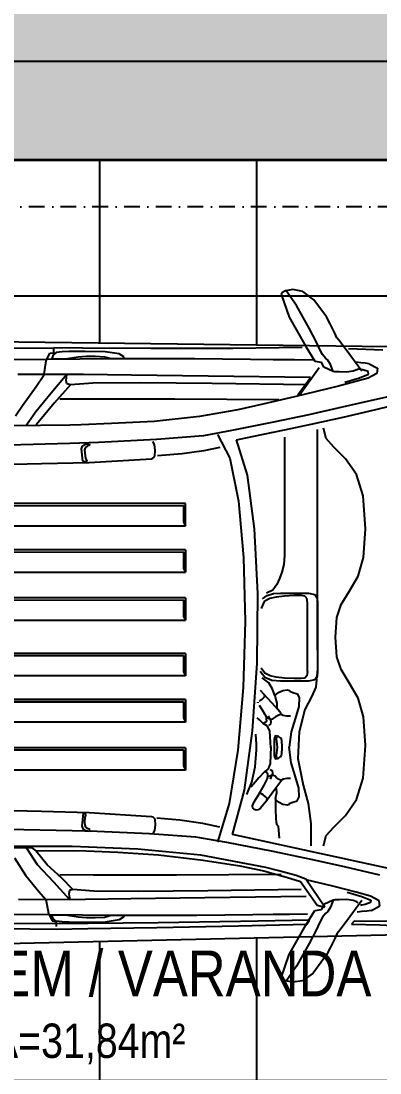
# Model space of a CAD drawing. Header units: millimetres. Extents: x -6300 to 1991, y -4770 to 4545.
# Drawn here: x -2369.2 to -2254.9, y 1386.2 to 1721.3 of the extents above; entities that cross this region are included whole.
import ezdxf
from ezdxf.enums import TextEntityAlignment as Align

# ---------------------------------------------------------------- set-up
doc = ezdxf.new("R2010")
doc.units = ezdxf.units.MM
doc.header["$LTSCALE"] = 20
doc.header["$MEASUREMENT"] = 0
doc.linetypes.add('DASHDOT2', pattern=[0.5, 0.25, -0.125, 0, -0.125])
doc.layers.get('0').update_dxf_attribs({"linetype": 'CONTINUOUS'})
doc.layers.get('DEFPOINTS').update_dxf_attribs({"linetype": 'CONTINUOUS'})
doc.layers.add('COTA', color=7, linetype='CONTINUOUS')
doc.layers.add('E-txt-g', color=3, linetype='CONTINUOUS')
for name, color, linetype, lineweight in [('E-Pen-C', 4, 'CONTINUOUS', 15), ('E-Pen-G', 3, 'CONTINUOUS', 30), ('E-Txt-W', 7, 'CONTINUOUS', 20)]:
    doc.layers.add(name, color=color, linetype=linetype, lineweight=lineweight)
doc.styles.add('F2', font='ARIALN.TTF')
doc.styles.add('REG60', font='romans.shx', dxfattribs={"width": 0.8, "height": 0.15})
doc.styles.add('REG80', font='romans.shx', dxfattribs={"width": 0.8, "height": 0.2})
doc.dimstyles.new('DIMENSION-1', dxfattribs={"dimtxt": 0.145, "dimasz": 0.07, "dimexe": 1, "dimexo": 0, "dimgap": 0.12, "dimtad": 1, "dimzin": 7, "dimdsep": 46, "dimtxsty": 'F2', "dimblk1": 'TRACO', "dimblk2": 'TRACO', "dimsah": 1, "dimcen": 1, "dimse1": 1, "dimse2": 1, "dimclrd": 4, "dimclre": 256, "dimclrt": 4, "dimadec": 8, "dimazin": 0, "dimtfac": 1, "dimtix": 1, "dimtmove": 2, "dimatfit": 3, "dimldrblk": 'TRACO', "dimfxl": 1, "dimtolj": 1, "dimtzin": 0, "dimarcsym": 0})

# ---------------------------------------------------------------- blocks, each defined once
blk = doc.blocks.new('Austin Mini dessus')
at = {"color": 8, "flags": 128}
for points in [[(1.1117, 3.9516), (1.1466, 3.978)], [(1.1466, 3.978), (1.1788, 3.984)], [(1.1671, 3.9332), (1.2, 3.9805)], [(1.1788, 3.984), (1.2025, 3.9796)], [(1.2159, 3.9699), (1.1905, 3.8965)], [(1.2025, 3.9796), (1.2133, 3.9732)], [(1.2133, 3.9732), (1.2159, 3.9699)], [(1.0718, 3.8974), (1.1117, 3.9516)], [(1.127, 3.8612), (1.1671, 3.9332)], [(1.0602, 3.8752), (1.0718, 3.8974)], [(1.1905, 3.8965), (1.1378, 3.8027)], [(1.0455, 3.8453), (1.0602, 3.8752)], [(1.1035, 3.8163), (1.127, 3.8612)], [(1.0093, 3.792), (1.0326, 3.8229)], [(1.0326, 3.8229), (1.0383, 3.8304)], [(1.0383, 3.8304), (1.0455, 3.8453)], [(0.8924, 3.7915), (1.0016, 3.7949)], [(0.9589, 3.7245), (1.0093, 3.792)], [(1.0842, 3.7768), (1.0947, 3.7975)], [(1.0947, 3.7975), (1.1035, 3.8163)], [(1.1378, 3.8027), (1.1088, 3.7563)], [(1.1489, 3.7991), (1.3693, 3.7967)], [(1.3693, 3.7967), (1.6304, 3.7968)], [(1.6304, 3.7968), (1.8484, 3.7979)], [(1.7757, 3.7861), (1.8394, 3.7873)], [(1.8394, 3.7873), (1.8918, 3.7867)], [(1.8484, 3.7979), (1.9397, 3.7986)], [(2.1078, 3.7972), (1.9397, 3.7986)], [(1.9397, 3.7828), (1.9397, 3.798)], [(1.0594, 3.7455), (1.0677, 3.7588)], [(1.0677, 3.7588), (1.0753, 3.7651)], [(1.0753, 3.7651), (1.0842, 3.7768)], [(1.1088, 3.7563), (1.0877, 3.7528)], [(1.1098, 3.7592), (1.174, 3.7599)], [(1.174, 3.7599), (1.2419, 3.7604)], [(1.2419, 3.7604), (1.3135, 3.7616)], [(1.3135, 3.7616), (1.4923, 3.7636)], [(1.4923, 3.7636), (1.6691, 3.7637)], [(1.6691, 3.7637), (1.7492, 3.7633)], [(1.716, 3.7644), (1.717, 3.7694)], [(1.7576, 3.764), (1.716, 3.7644)], [(1.717, 3.7694), (1.7313, 3.7792)], [(1.7313, 3.7792), (1.7757, 3.7861)], [(1.7492, 3.7633), (1.9626, 3.7616)], [(1.7781, 3.7702), (1.7576, 3.764)], [(1.8082, 3.7719), (1.7781, 3.7702)], [(1.8354, 3.7719), (1.8082, 3.7719)], [(1.8622, 3.7696), (1.8354, 3.7719)], [(1.8896, 3.7653), (1.8622, 3.7696)], [(1.9022, 3.763), (1.8896, 3.7653)], [(1.8918, 3.7867), (1.9135, 3.786)], [(1.9455, 3.763), (1.9022, 3.763)], [(1.9135, 3.786), (1.9326, 3.7832)], [(1.9326, 3.7832), (1.942, 3.7759)], [(1.952, 3.781), (1.9397, 3.7828)], [(1.942, 3.7759), (1.9455, 3.763)], [(1.9641, 3.7571), (1.952, 3.781)], [(1.9688, 3.7285), (1.9641, 3.7571)], [(1.9674, 3.7618), (2.2252, 3.7604)], [(0.936, 3.7475), (0.9091, 3.7332)], [(0.9091, 3.7332), (0.9111, 3.717)], [(0.936, 3.7475), (0.949, 3.7493)], [(0.9383, 3.7145), (0.9395, 3.7228)], [(0.9395, 3.7228), (0.9564, 3.7282)], [(0.949, 3.7493), (0.9623, 3.751)], [(0.9564, 3.7282), (0.9673, 3.7309)], [(0.9623, 3.751), (0.9758, 3.7525)], [(0.9673, 3.7309), (0.9712, 3.7316)], [(0.9712, 3.7316), (0.975, 3.7288)], [(0.975, 3.7288), (0.9869, 3.7238)], [(0.9869, 3.7238), (1.0083, 3.721)], [(1.0083, 3.721), (1.031, 3.7215)], [(1.031, 3.7215), (1.0455, 3.7223)], [(1.0455, 3.7223), (1.0506, 3.7228)], [(1.0506, 3.7228), (1.0594, 3.7455)], [(1.0506, 3.7228), (1.0806, 3.7369)], [(1.0806, 3.7369), (1.0877, 3.7528)], [(1.0947, 3.7351), (1.1565, 3.6487)], [(1.9715, 3.7117), (1.9688, 3.7285)], [(0.9111, 3.717), (0.9395, 3.7016)], [(0.9665, 3.7034), (0.9383, 3.7145)], [(0.9395, 3.7016), (1.0331, 3.6766)], [(1.0136, 3.6893), (0.9665, 3.7034)], [(1.1226, 3.7043), (1.4484, 3.7087)], [(1.1626, 3.649), (1.1226, 3.7043)], [(1.4355, 3.6849), (1.6643, 3.6871)], [(1.4484, 3.7087), (1.6921, 3.7115)], [(1.6643, 3.6871), (1.816, 3.6859)], [(1.6921, 3.7115), (1.8449, 3.713)], [(1.8449, 3.713), (1.8979, 3.7134)], [(1.8979, 3.7134), (2.0543, 3.714)], [(1.8979, 3.7134), (1.9484, 3.6539)], [(1.9009, 3.6943), (1.8979, 3.7134)], [(1.8979, 3.6843), (1.9009, 3.6943)], [(1.9964, 3.6756), (1.9715, 3.7117)], [(1.0331, 3.6766), (1.174, 3.6425)], [(1.1335, 3.6804), (1.4355, 3.6849)], [(1.816, 3.6859), (1.8868, 3.6804)], [(1.8868, 3.6804), (1.8979, 3.6843)], [(1.8868, 3.6804), (1.9382, 3.6219)], [(1.9484, 3.6539), (1.9968, 3.5949)], [(2.0389, 3.6143), (1.9964, 3.6756)], [(0.8566, 3.6469), (0.909, 3.6348)], [(0.909, 3.6348), (1.0218, 3.609)], [(1.174, 3.6425), (1.2747, 3.6187)], [(1.2235, 3.6328), (1.5547, 3.6348)], [(1.5547, 3.6348), (1.8149, 3.6349)], [(1.8149, 3.6349), (1.9203, 3.6346)], [(1.9382, 3.6219), (1.9794, 3.5737)], [(0.9143, 3.6021), (0.8666, 3.6133)], [(1.0183, 3.578), (0.9143, 3.6021)], [(1.0218, 3.609), (1.1282, 3.5852)], [(1.2747, 3.6187), (1.3537, 3.601)], [(1.3537, 3.601), (1.4755, 3.5794)], [(1.9968, 3.5949), (2.0262, 3.5518)], [(2.0615, 3.5818), (2.0389, 3.6143)], [(1.12, 3.5551), (1.0183, 3.578)], [(1.2053, 3.5371), (1.12, 3.5551)], [(1.1282, 3.5852), (1.2404, 3.5618)], [(1.2404, 3.5618), (1.3729, 3.5353)], [(1.4755, 3.5794), (1.6204, 3.564)], [(1.6204, 3.564), (1.7565, 3.5569)], [(1.7565, 3.5569), (1.8523, 3.5529)], [(1.8523, 3.5529), (1.8885, 3.5517)], [(1.9794, 3.5737), (1.9962, 3.5536)], [(1.0731, 3.5095), (1.0817, 3.5421)], [(1.1011, 3.5379), (1.1017, 3.2922)], [(1.3084, 3.5158), (1.2053, 3.5371)], [(1.3729, 3.5353), (1.4635, 3.5186)], [(1.4186, 3.5228), (1.3793, 3.4466)], [(1.8885, 3.5517), (2.0756, 3.55)], [(1.0484, 3.4825), (1.0731, 3.5095)], [(1.2049, 3.5135), (1.2049, 3.1364)], [(1.3585, 3.5054), (1.3084, 3.5158)], [(1.323, 3.3924), (1.3585, 3.5054)], [(1.4635, 3.5186), (1.6129, 3.5061)], [(1.6129, 3.5061), (1.7979, 3.497)], [(1.6169, 3.4714), (1.619, 3.4901)], [(1.619, 3.4901), (1.6245, 3.4999)], [(1.7979, 3.497), (1.8885, 3.4935)], [(1.8276, 3.494), (1.8263, 3.4879)], [(1.8263, 3.4879), (1.8336, 3.4853)], [(1.8388, 3.4912), (1.8276, 3.494)], [(1.8336, 3.4853), (1.8396, 3.4804)], [(1.8484, 3.4859), (1.8388, 3.4912)], [(1.8517, 3.4767), (1.8484, 3.4859)], [(1.8885, 3.4935), (2.0844, 3.4883)], [(1.0114, 3.445), (1.0484, 3.4825)], [(1.4113, 3.481), (1.462, 3.47)], [(1.462, 3.47), (1.5309, 3.4613)], [(1.5309, 3.4613), (1.6094, 3.4548)], [(1.6186, 3.4546), (1.6169, 3.4714)], [(1.6207, 3.4502), (1.6186, 3.4546)], [(1.8409, 3.4637), (1.8386, 3.4462)], [(1.8396, 3.4804), (1.8416, 3.4732)], [(1.8416, 3.4732), (1.8409, 3.4637)], [(1.8478, 3.437), (1.8517, 3.4767)], [(0.9762, 3.3945), (1.0114, 3.445)], [(1.3793, 3.4466), (1.3517, 3.3099)], [(1.6242, 3.4468), (1.6207, 3.4502)], [(1.6285, 3.4452), (1.6242, 3.4468)], [(1.8272, 3.4328), (1.6285, 3.4452)], [(1.9786, 3.4297), (1.8272, 3.4328)], [(1.8386, 3.4462), (1.8339, 3.4369)], [(1.8339, 3.4369), (1.8395, 3.4349)], [(1.8395, 3.4349), (1.8452, 3.4359)], [(1.8452, 3.4359), (1.8478, 3.437)], [(2.0699, 3.4284), (1.9786, 3.4297)], [(0.9547, 3.3266), (0.9762, 3.3945)], [(1.3004, 3.222), (1.323, 3.3924)], [(0.9474, 3.2223), (0.9547, 3.3266)], [(1.1017, 3.2922), (1.1017, 3.0712)], [(1.3517, 3.3099), (1.3356, 3.1305)], [(1.521, 3.3024), (3.3849, 3.3024)], [(1.521, 3.2314), (1.521, 3.3024)], [(3.3552, 3.2953), (1.5269, 3.296)], [(1.5269, 3.296), (1.5269, 3.2434)], [(0.9535, 3.1308), (0.9474, 3.2223)], [(1.2904, 3.0155), (1.3004, 3.222)], [(1.5269, 3.2434), (1.521, 3.2314)], [(3.3849, 3.2314), (1.521, 3.2314)], [(1.521, 3.1548), (3.3849, 3.1548)], [(1.521, 3.1548), (3.3849, 3.1548)], [(1.521, 3.1548), (1.521, 3.0837)], [(0.9712, 3.0712), (0.9535, 3.1308)], [(1.2049, 3.1364), (1.2077, 3.1082)], [(1.3356, 3.1305), (1.3308, 2.9266)], [(3.3552, 3.1477), (1.5269, 3.1484)], [(1.5269, 3.1484), (1.5269, 3.0958)], [(1.2077, 3.1082), (1.214, 3.084)], [(1.214, 3.084), (1.2213, 3.064)], [(1.5269, 3.0958), (1.521, 3.0837)], [(3.3849, 3.0838), (1.521, 3.0838)], [(0.9991, 3.0226), (0.9712, 3.0712)], [(1.1017, 3.0712), (1.1013, 2.893)], [(1.2213, 3.064), (1.2296, 3.0447)], [(1.0249, 2.9807), (0.9991, 3.0226)], [(1.1289, 3.0172), (1.1087, 3.0128)], [(1.2179, 3.0172), (1.1289, 3.0172)], [(1.2406, 3.0157), (1.2179, 3.0172)], [(1.2296, 3.0447), (1.2425, 3.0269)], [(1.2425, 3.0269), (1.263, 3.0168)], [(1.1016, 3.0013), (1.1008, 2.9854)], [(1.1008, 2.9854), (1.1008, 2.7686)], [(1.1087, 3.0128), (1.1016, 3.0013)], [(1.1326, 2.9863), (1.1344, 3.0006)], [(1.1326, 2.7677), (1.1326, 2.9863)], [(1.1344, 3.0006), (1.1406, 3.0076)], [(1.1406, 3.0076), (1.1521, 3.0095)], [(1.1521, 3.0095), (1.1745, 3.009)], [(1.1745, 3.009), (1.2048, 3.0074)], [(1.2048, 3.0074), (1.2315, 3.0045)], [(1.2315, 3.0045), (1.2524, 3.0002)], [(1.2601, 3.01), (1.2406, 3.0157)], [(1.2524, 3.0002), (1.27, 2.9903)], [(1.275, 2.9987), (1.2601, 3.01)], [(1.27, 2.9903), (1.2792, 2.9682)], [(1.2927, 2.7938), (1.2904, 3.0155)], [(1.521, 3.0018), (3.3849, 3.0018)], [(1.521, 3.0018), (1.521, 2.9307)], [(1.521, 3.0017), (3.3849, 3.0017)], [(3.3552, 2.9947), (1.5269, 2.9954)], [(1.5269, 2.9954), (1.5269, 2.9427)], [(1.0386, 2.9396), (1.0249, 2.9807)], [(1.0427, 2.877), (1.0386, 2.9396)], [(1.3308, 2.9266), (1.3369, 2.7159)], [(1.5269, 2.9427), (1.521, 2.9307)], [(3.3849, 2.9307), (1.521, 2.9307)], [(1.1013, 2.893), (1.1007, 2.7756)], [(1.0386, 2.8145), (1.0427, 2.877)], [(1.521, 2.8252), (3.3849, 2.8252)], [(1.521, 2.8252), (3.3849, 2.8252)], [(1.521, 2.8252), (1.521, 2.7541)], [(3.3552, 2.8181), (1.5269, 2.8188)], [(1.5269, 2.8188), (1.5269, 2.7662)], [(1.0249, 2.7734), (1.0386, 2.8145)], [(1.307, 2.578), (1.2927, 2.7938)], [(0.9991, 2.7314), (1.0249, 2.7734)], [(1.1007, 2.7756), (1.1055, 2.717)], [(1.1008, 2.7686), (1.1016, 2.7527)], [(1.1016, 2.7527), (1.1087, 2.7412)], [(1.1326, 2.7677), (1.1344, 2.7534)], [(1.1344, 2.7534), (1.1406, 2.7464)], [(1.2048, 2.7466), (1.2315, 2.7495)], [(1.2315, 2.7495), (1.2505, 2.7536)], [(1.2453, 2.7392), (1.2676, 2.7483)], [(1.2505, 2.7536), (1.268, 2.7619)], [(1.2676, 2.7483), (1.2824, 2.7671)], [(1.268, 2.7619), (1.2795, 2.7785)], [(1.5269, 2.7662), (1.521, 2.7541)], [(3.3849, 2.7542), (1.521, 2.7542)], [(0.9712, 2.6829), (0.9991, 2.7314)], [(1.1055, 2.717), (1.1196, 2.6871)], [(1.1087, 2.7412), (1.1289, 2.7368)], [(1.1289, 2.7368), (1.2179, 2.7368)], [(1.1406, 2.7464), (1.1521, 2.7446)], [(1.1521, 2.7446), (1.1745, 2.745)], [(1.1745, 2.745), (1.2048, 2.7466)], [(1.2179, 2.7368), (1.2453, 2.7392)], [(1.2436, 2.7106), (1.2551, 2.7309)], [(1.2551, 2.7309), (1.276, 2.7469)], [(1.3369, 2.7159), (1.3537, 2.5166)], [(0.9535, 2.6232), (0.9712, 2.6829)], [(1.1196, 2.6871), (1.1407, 2.6458)], [(1.1655, 2.6964), (1.1583, 2.6841)], [(1.1583, 2.6841), (1.1602, 2.6556)], [(1.1793, 2.701), (1.1655, 2.6964)], [(1.1879, 2.7044), (1.1793, 2.701)], [(1.1894, 2.7071), (1.1879, 2.7044)], [(1.1965, 2.7087), (1.1894, 2.7071)], [(1.2102, 2.7066), (1.1965, 2.7087)], [(1.2218, 2.7011), (1.2102, 2.7066)], [(1.2296, 2.696), (1.2218, 2.7011)], [(1.2336, 2.6927), (1.2296, 2.696)], [(1.2314, 2.6783), (1.2342, 2.6856)], [(1.235, 2.6895), (1.2336, 2.6927)], [(1.2342, 2.6856), (1.235, 2.6895)], [(1.2344, 2.6544), (1.2586, 2.6815)], [(1.2364, 2.6909), (1.2436, 2.7106)], [(1.2586, 2.6815), (1.2815, 2.7064)], [(1.2705, 2.6928), (1.2693, 2.6894)], [(1.2693, 2.6894), (1.2703, 2.6857)], [(1.2703, 2.6857), (1.2746, 2.681)], [(1.2746, 2.681), (1.2785, 2.6776)], [(1.1602, 2.6556), (1.1712, 2.6165)], [(1.2206, 2.6388), (1.2344, 2.6544)], [(1.2283, 2.6506), (1.2286, 2.6664)], [(1.2286, 2.6664), (1.2314, 2.6783)], [(1.286, 2.6602), (1.2767, 2.6451)], [(1.2785, 2.6776), (1.2823, 2.6745)], [(1.2823, 2.6745), (1.286, 2.6721)], [(1.2901, 2.67), (1.2902, 2.6692)], [(1.2903, 2.6674), (1.2901, 2.67)], [(1.2902, 2.6692), (1.2903, 2.6683)], [(1.2903, 2.6683), (1.2903, 2.6674)], [(1.521, 2.6777), (3.3849, 2.6777)], [(1.521, 2.6777), (1.521, 2.6065)], [(1.521, 2.6776), (3.3849, 2.6776)], [(3.3552, 2.6705), (1.5269, 2.6712)], [(1.5269, 2.6712), (1.5269, 2.6186)], [(0.9474, 2.5318), (0.9535, 2.6232)], [(1.1407, 2.6458), (1.1591, 2.5751)], [(1.1712, 2.6165), (1.184, 2.5749)], [(1.1861, 2.6248), (1.1983, 2.6254)], [(1.1983, 2.6254), (1.2099, 2.6274)], [(1.2099, 2.6274), (1.2179, 2.6325)], [(1.2173, 2.6328), (1.2174, 2.6346)], [(1.2179, 2.6325), (1.2173, 2.6328)], [(1.2174, 2.6346), (1.2206, 2.6388)], [(1.2179, 2.6307), (1.226, 2.6273)], [(1.226, 2.6273), (1.234, 2.623)], [(1.234, 2.623), (1.2401, 2.6184)], [(1.2401, 2.6184), (1.2445, 2.6153)], [(1.2445, 2.6153), (1.2492, 2.6149)], [(1.2478, 2.609), (1.2564, 2.6266)], [(1.2492, 2.6149), (1.2546, 2.6166)], [(1.2546, 2.6166), (1.2595, 2.6184)], [(1.2595, 2.6184), (1.2623, 2.6189)], [(1.2623, 2.6189), (1.2632, 2.6189)], [(1.2632, 2.6157), (1.2624, 2.6105)], [(1.2639, 2.6197), (1.2632, 2.6157)], [(1.2691, 2.6322), (1.2637, 2.6225)], [(1.2637, 2.6225), (1.2638, 2.6219)], [(1.2638, 2.6219), (1.2639, 2.6197)], [(1.2767, 2.6451), (1.2691, 2.6322)], [(1.285, 2.6129), (1.2921, 2.6194)], [(1.5269, 2.6186), (1.521, 2.6065)], [(1.2485, 2.5997), (1.2478, 2.609)], [(1.255, 2.5958), (1.2485, 2.5997)], [(1.2515, 2.5771), (1.2598, 2.5934)], [(1.2598, 2.5934), (1.2732, 2.6021)], [(1.2624, 2.6105), (1.2647, 2.6055)], [(1.2647, 2.6055), (1.2732, 2.6021)], [(1.2732, 2.6021), (1.279, 2.6074)], [(1.279, 2.6074), (1.285, 2.6129)], [(3.3849, 2.6066), (1.521, 2.6066)], [(1.1591, 2.5751), (1.1632, 2.4901)], [(1.184, 2.5749), (1.1902, 2.5259)], [(1.2142, 2.5468), (1.2153, 2.5514)], [(1.2153, 2.5514), (1.218, 2.556)], [(1.218, 2.556), (1.2242, 2.5604)], [(1.2242, 2.5604), (1.2316, 2.5628)], [(1.2242, 2.5604), (1.2279, 2.5607)], [(1.2279, 2.5607), (1.2312, 2.5579)], [(1.2319, 2.5522), (1.2305, 2.5442)], [(1.2312, 2.5579), (1.2319, 2.5522)], [(1.2316, 2.5628), (1.2362, 2.5607)], [(1.2362, 2.5607), (1.2378, 2.5522)], [(1.2378, 2.5522), (1.2378, 2.4996)], [(1.2487, 2.5245), (1.2515, 2.5771)], [(1.2946, 2.5357), (1.2952, 2.5513)], [(1.2952, 2.5513), (1.2971, 2.5676)], [(1.3331, 2.3893), (1.307, 2.578)], [(0.9547, 2.4275), (0.9474, 2.5318)], [(1.184, 2.4768), (1.1902, 2.5259)], [(1.2129, 2.5259), (1.213, 2.5337)], [(1.213, 2.5181), (1.2129, 2.5259)], [(1.213, 2.5337), (1.2135, 2.541)], [(1.2135, 2.5107), (1.213, 2.5181)], [(1.2135, 2.541), (1.2142, 2.5468)], [(1.2293, 2.5353), (1.2287, 2.5263)], [(1.2287, 2.5263), (1.2293, 2.5172)], [(1.2305, 2.5442), (1.2293, 2.5353)], [(1.2293, 2.5172), (1.2305, 2.5078)], [(1.2487, 2.5272), (1.2506, 2.4745)], [(1.2945, 2.5182), (1.2946, 2.5357)], [(1.2987, 2.4638), (1.2945, 2.5182)], [(1.3537, 2.5166), (1.3811, 2.3466)], [(1.521, 2.5246), (3.3849, 2.5246)], [(1.521, 2.5246), (3.3849, 2.5246)], [(1.521, 2.5246), (1.521, 2.4535)], [(3.3552, 2.5175), (1.5269, 2.5182)], [(1.5269, 2.5182), (1.5269, 2.4656)], [(1.1632, 2.4901), (1.1462, 2.4053)], [(1.2142, 2.505), (1.2135, 2.5107)], [(1.2153, 2.5004), (1.2142, 2.505)], [(1.218, 2.4957), (1.2153, 2.5004)], [(1.2242, 2.4914), (1.218, 2.4957)], [(1.2316, 2.489), (1.2242, 2.4914)], [(1.2279, 2.4911), (1.2242, 2.4914)], [(1.2312, 2.4938), (1.2279, 2.4911)], [(1.2305, 2.5078), (1.2319, 2.4996)], [(1.2319, 2.4996), (1.2312, 2.4938)], [(1.2362, 2.4911), (1.2316, 2.489)], [(1.2378, 2.4996), (1.2362, 2.4911)], [(1.1712, 2.4352), (1.184, 2.4768)], [(1.2447, 2.4518), (1.2434, 2.4425)], [(1.2514, 2.4554), (1.2447, 2.4518)], [(1.2506, 2.4745), (1.2571, 2.4576)], [(1.2571, 2.4576), (1.2692, 2.4481)], [(1.2605, 2.4451), (1.2692, 2.4481)], [(1.2692, 2.4481), (1.287, 2.4285)], [(1.3098, 2.4149), (1.2987, 2.4638)], [(1.5269, 2.4656), (1.521, 2.4535)], [(3.3849, 2.4536), (1.521, 2.4536)], [(0.9762, 2.3595), (0.9547, 2.4275)], [(1.1602, 2.3961), (1.1712, 2.4352)], [(1.1861, 2.427), (1.1983, 2.4265)], [(1.1983, 2.4265), (1.21, 2.4246)], [(1.21, 2.4246), (1.2177, 2.4194)], [(1.2177, 2.4194), (1.2172, 2.4191)], [(1.2172, 2.4191), (1.2172, 2.4174)], [(1.2172, 2.4174), (1.2201, 2.4129)], [(1.2178, 2.4212), (1.2248, 2.4245)], [(1.2201, 2.4129), (1.2359, 2.3915)], [(1.2248, 2.4245), (1.2303, 2.429)], [(1.2303, 2.429), (1.2352, 2.4335)], [(1.2352, 2.4335), (1.2399, 2.4364)], [(1.2399, 2.4364), (1.2445, 2.4366)], [(1.2434, 2.4425), (1.2511, 2.4245)], [(1.2445, 2.4366), (1.2498, 2.4346)], [(1.2498, 2.4346), (1.2546, 2.4325)], [(1.2546, 2.4325), (1.2574, 2.4319)], [(1.2574, 2.4319), (1.2583, 2.4319)], [(1.2579, 2.4403), (1.2605, 2.4451)], [(1.2585, 2.435), (1.2579, 2.4403)], [(1.259, 2.431), (1.2585, 2.435)], [(1.2586, 2.4282), (1.2588, 2.4289)], [(1.2704, 2.4052), (1.2586, 2.4282)], [(1.2588, 2.4289), (1.259, 2.431)], [(1.287, 2.4285), (1.3044, 2.4082)], [(1.3256, 2.3754), (1.3098, 2.4149)], [(1.1462, 2.4053), (1.1298, 2.3473)], [(1.1583, 2.3676), (1.1602, 2.3961)], [(1.2319, 2.3948), (1.2313, 2.3807)], [(1.2313, 2.3807), (1.2324, 2.3718)], [(1.2359, 2.3915), (1.262, 2.3561)], [(1.2871, 2.3751), (1.2704, 2.4052)], [(1.3044, 2.4082), (1.3122, 2.3989)], [(1.3706, 2.2486), (1.3331, 2.3893)], [(1.0114, 2.309), (0.9762, 2.3595)], [(1.1298, 2.3473), (1.1216, 2.2828)], [(1.1655, 2.3554), (1.1583, 2.3676)], [(1.1793, 2.3508), (1.1655, 2.3554)], [(1.1879, 2.3474), (1.1793, 2.3508)], [(1.1894, 2.3447), (1.1879, 2.3474)], [(1.2218, 2.3507), (1.2102, 2.3451)], [(1.2296, 2.3558), (1.2218, 2.3507)], [(1.2336, 2.3591), (1.2296, 2.3558)], [(1.2324, 2.3718), (1.2342, 2.3662)], [(1.235, 2.3623), (1.2336, 2.3591)], [(1.2342, 2.3662), (1.234, 2.3268)], [(1.2342, 2.3662), (1.235, 2.3623)], [(1.2607, 2.3612), (1.2619, 2.3648)], [(1.2617, 2.3576), (1.2607, 2.3612)], [(1.2619, 2.3648), (1.2664, 2.3692)], [(1.262, 2.3561), (1.2817, 2.3316)], [(1.2664, 2.3692), (1.2729, 2.3742)], [(1.2729, 2.3742), (1.279, 2.3779)], [(1.279, 2.3779), (1.2846, 2.3787)], [(1.3014, 2.3519), (1.2871, 2.3751)], [(1.3075, 2.3397), (1.3014, 2.3519)], [(1.3811, 2.3466), (1.4186, 2.2238)], [(1.1965, 2.3431), (1.1894, 2.3447)], [(1.2102, 2.3451), (1.1965, 2.3431)], [(1.234, 2.3268), (1.2334, 2.3009)], [(1.2817, 2.3316), (1.2889, 2.3268)], [(1.2889, 2.3268), (1.2958, 2.3258)], [(1.2958, 2.3258), (1.3019, 2.3278)], [(1.3019, 2.3278), (1.3066, 2.3322)], [(1.3066, 2.3322), (1.3075, 2.3397)], [(1.8272, 2.3184), (1.6285, 2.3056)], [(1.9786, 2.3223), (1.8272, 2.3184)], [(1.8366, 2.3114), (1.8412, 2.3145)], [(1.8412, 2.3145), (1.8449, 2.3155)], [(1.8449, 2.3155), (1.8464, 2.3155)], [(1.8464, 2.3155), (1.8503, 2.2758)], [(2.0699, 2.3241), (1.9786, 2.3223)], [(1.0484, 2.2716), (1.0114, 2.309)], [(1.1216, 2.2828), (1.1216, 2.212)], [(1.2299, 2.279), (1.2269, 2.2752)], [(1.2323, 2.2864), (1.2299, 2.279)], [(1.2334, 2.3009), (1.2323, 2.2864)], [(1.4113, 2.2714), (1.4655, 2.2834)], [(1.4655, 2.2834), (1.5384, 2.2936)], [(1.5384, 2.2936), (1.6121, 2.3001)], [(1.6186, 2.2962), (1.6169, 2.2793)], [(1.6169, 2.2793), (1.619, 2.2606)], [(1.6207, 2.3005), (1.6186, 2.2962)], [(1.6242, 2.304), (1.6207, 2.3005)], [(1.6285, 2.3056), (1.6242, 2.304)], [(1.8403, 2.3032), (1.8366, 2.3114)], [(1.8383, 2.272), (1.8402, 2.2793)], [(1.8402, 2.2793), (1.8406, 2.2877)], [(1.8406, 2.2877), (1.8403, 2.3032)], [(0.8634, 2.1376), (1.3706, 2.2486)], [(1.0731, 2.2446), (1.0484, 2.2716)], [(1.2254, 2.2741), (1.2227, 2.2366)], [(1.2269, 2.2752), (1.2254, 2.2741)], [(1.4881, 2.2396), (1.6349, 2.2506)], [(1.619, 2.2606), (1.6245, 2.2509)], [(1.6349, 2.2506), (1.8016, 2.2577)], [(1.8016, 2.2577), (1.881, 2.2603)], [(1.825, 2.2645), (1.8322, 2.2671)], [(1.8262, 2.2584), (1.825, 2.2645)], [(1.8375, 2.2613), (1.8262, 2.2584)], [(1.8322, 2.2671), (1.8383, 2.272)], [(1.847, 2.2665), (1.8375, 2.2613)], [(1.8503, 2.2758), (1.847, 2.2665)], [(1.881, 2.2603), (2.0858, 2.2644)], [(1.0817, 2.212), (1.0731, 2.2446)], [(1.2411, 2.1935), (1.3891, 2.2224)], [(1.3891, 2.2224), (1.4881, 2.2396)], [(1.1207, 2.1686), (1.2411, 2.1935)], [(1.2652, 2.143), (1.4713, 2.1819)], [(1.606, 2.1833), (1.4643, 2.1668)], [(1.4713, 2.1819), (1.6721, 2.2014)], [(1.7357, 2.1921), (1.606, 2.1833)], [(1.6721, 2.2014), (1.8808, 2.2103)], [(1.8362, 2.1961), (1.7357, 2.1921)], [(1.8766, 2.1969), (1.8362, 2.1961)], [(1.9967, 2.1959), (1.8766, 2.1969)], [(1.8808, 2.2103), (2.0035, 2.2094)], [(1.961, 2.1517), (1.9967, 2.1959)], [(1.9914, 2.152), (2.0269, 2.2058)], [(2.0102, 2.2055), (1.9967, 2.1959)], [(2.0035, 2.2094), (2.0815, 2.2103)], [(2.1294, 2.2062), (2.0102, 2.2055)], [(0.9014, 2.1189), (1.0142, 2.1447)], [(1.0142, 2.1447), (1.1207, 2.1686)], [(1.3475, 2.1478), (1.2712, 2.132)], [(1.4643, 2.1668), (1.3475, 2.1478)], [(1.9146, 2.1086), (1.961, 2.1517)], [(1.9396, 2.0961), (1.9914, 2.152)], [(2.0651, 2.1737), (2.0297, 2.1186)], [(1.1373, 2.1061), (1.1678, 2.118)], [(1.1985, 2.1123), (1.1544, 2.0979)], [(1.1678, 2.118), (1.2232, 2.1328)], [(1.241, 2.1243), (1.1985, 2.1123)], [(1.216, 2.1209), (1.5491, 2.1189)], [(1.2232, 2.1328), (1.2652, 2.143)], [(1.2712, 2.132), (1.241, 2.1243)], [(1.5491, 2.1189), (1.8129, 2.1188)], [(1.8129, 2.1188), (1.9203, 2.1191)], [(2.0297, 2.1186), (1.9872, 2.0669)], [(0.9769, 2.0648), (1.0511, 2.0835)], [(1.0511, 2.0835), (1.1363, 2.104)], [(1.0772, 2.0166), (1.1373, 2.1061)], [(1.1544, 2.0979), (1.1018, 2.0227)], [(1.8792, 2.0733), (1.9146, 2.1086)], [(1.8882, 2.0405), (1.9396, 2.0961)], [(0.9036, 2.0367), (0.932, 2.0521)], [(0.959, 2.0503), (0.9308, 2.0393)], [(0.932, 2.0521), (0.9769, 2.0648)], [(1.006, 2.0645), (0.959, 2.0503)], [(1.1368, 2.0506), (1.4588, 2.0461)], [(1.1518, 2.0725), (1.4497, 2.0682)], [(1.4497, 2.0682), (1.6696, 2.0663)], [(1.4588, 2.0461), (1.6944, 2.0429)], [(1.6696, 2.0663), (1.8124, 2.0677)], [(1.8124, 2.0677), (1.8792, 2.0733)], [(1.8792, 2.0733), (1.8898, 2.0695)], [(1.8917, 2.0596), (1.8882, 2.0405)], [(1.8898, 2.0695), (1.8917, 2.0596)], [(1.9872, 2.0669), (1.9647, 2.0412)], [(0.9015, 2.0205), (0.9036, 2.0367)], [(0.9284, 2.0063), (0.9015, 2.0205)], [(0.9308, 2.0393), (0.932, 2.031)], [(0.932, 2.031), (0.9488, 2.0255)], [(0.9488, 2.0255), (0.9598, 2.0229)], [(0.9589, 2.0374), (1.0093, 1.97)], [(0.9598, 2.0229), (0.9637, 2.0221)], [(0.9712, 2.0303), (0.975, 2.0331)], [(0.975, 2.0331), (0.9869, 2.0382)], [(0.9869, 2.0382), (1.0083, 2.0409)], [(1.0083, 2.0409), (1.031, 2.0405)], [(1.031, 2.0405), (1.0455, 2.0396)], [(1.0455, 2.0396), (1.0506, 2.0392)], [(1.0506, 2.0392), (1.0806, 2.025)], [(1.0506, 2.0392), (1.0594, 2.0164)], [(1.0594, 2.0164), (1.0677, 2.0031)], [(1.1018, 2.0227), (1.0772, 2.0166)], [(1.0806, 2.025), (1.0877, 2.0092)], [(1.6944, 2.0429), (1.839, 2.0411)], [(1.839, 2.0411), (1.8882, 2.0405)], [(1.8882, 2.0405), (2.0521, 2.0412)], [(1.9618, 2.0246), (1.9568, 1.9964)], [(1.9647, 2.0412), (1.9618, 2.0246)], [(0.9284, 2.0063), (0.9435, 2.0041)], [(0.9435, 2.0041), (0.9588, 2.0023)], [(0.9588, 2.0023), (0.9744, 2.0007)], [(1.0677, 2.0031), (1.0753, 1.9968)], [(1.0753, 1.9968), (1.0842, 1.9851)], [(1.0842, 1.9851), (1.0947, 1.9644)], [(1.1088, 2.0056), (1.0877, 2.0092)], [(1.1378, 1.9593), (1.1088, 2.0056)], [(1.1323, 1.9939), (1.1889, 1.9933)], [(1.1889, 1.9933), (1.2417, 1.9931)], [(1.2417, 1.9931), (1.3059, 1.9922)], [(1.3059, 1.9922), (1.4847, 1.9901)], [(1.4847, 1.9901), (1.6616, 1.9901)], [(1.6616, 1.9901), (1.7416, 1.9904)], [(1.7576, 1.9915), (1.716, 1.9911)], [(1.716, 1.9911), (1.717, 1.9861)], [(1.717, 1.9861), (1.7313, 1.9762)], [(1.7416, 1.9904), (1.9551, 1.9922)], [(1.7781, 1.9852), (1.7576, 1.9915)], [(1.8082, 1.9835), (1.7781, 1.9852)], [(1.8354, 1.9836), (1.8082, 1.9835)], [(1.8622, 1.9859), (1.8354, 1.9836)], [(1.8896, 1.9901), (1.8622, 1.9859)], [(1.9022, 1.9924), (1.8896, 1.9901)], [(1.9455, 1.9924), (1.9022, 1.9924)], [(1.9326, 1.9722), (1.942, 1.9796)], [(1.942, 1.9796), (1.9455, 1.9924)], [(1.9568, 1.9964), (1.9445, 1.9728)], [(1.9551, 1.9922), (2.2129, 1.9935)], [(0.902, 1.9603), (0.8406, 1.9574)], [(0.8745, 1.9713), (0.9836, 1.9722)], [(0.9918, 1.9626), (0.902, 1.9603)], [(0.9836, 1.9722), (0.9918, 1.9626)], [(1.0093, 1.97), (1.0326, 1.939)], [(1.0947, 1.9644), (1.1035, 1.9457)], [(1.1035, 1.9457), (1.127, 1.9007)], [(1.1339, 1.9626), (1.1261, 1.9756)], [(1.1261, 1.9756), (1.3452, 1.9705)], [(1.3518, 1.9569), (1.1339, 1.9626)], [(1.1905, 1.8654), (1.1378, 1.9593)], [(1.3452, 1.9705), (1.6075, 1.9666)], [(1.6114, 1.9519), (1.3518, 1.9569)], [(1.6075, 1.9666), (1.8305, 1.9642)], [(1.8317, 1.9484), (1.6114, 1.9519)], [(1.7313, 1.9762), (1.7757, 1.9693)], [(1.7757, 1.9693), (1.8394, 1.9681)], [(1.8305, 1.9642), (1.9317, 1.9633)], [(1.9317, 1.9469), (1.8317, 1.9484)], [(1.8394, 1.9681), (1.8918, 1.9688)], [(1.8918, 1.9688), (1.9135, 1.9694)], [(1.9135, 1.9694), (1.9326, 1.9722)], [(1.9321, 1.971), (1.9317, 1.9551)], [(1.9317, 1.9633), (2.0998, 1.9648)], [(2.1, 1.9484), (1.9317, 1.9469)], [(1.9445, 1.9728), (1.9321, 1.971)], [(1.0326, 1.939), (1.0383, 1.9315)], [(1.0383, 1.9315), (1.0455, 1.9166)], [(1.0455, 1.9166), (1.0602, 1.8867)], [(1.0602, 1.8867), (1.0718, 1.8645)], [(1.127, 1.9007), (1.1671, 1.8287)], [(1.0718, 1.8645), (1.1137, 1.8064)], [(1.2159, 1.792), (1.1905, 1.8654)], [(1.1671, 1.8287), (1.2, 1.7814)], [(1.1137, 1.8064), (1.1476, 1.7819)], [(1.1476, 1.7819), (1.1788, 1.7779)], [(1.1788, 1.7779), (1.2025, 1.7823)], [(1.2025, 1.7823), (1.2133, 1.7887)], [(1.2133, 1.7887), (1.2159, 1.792)]]:
    blk.add_lwpolyline(points, dxfattribs=at)
blk = doc.blocks.new('TRACO')
at = {"layer": 'E-Pen-C'}
for p, q in [((-1, 0), (1, 0)), ((0, 1), (0, -1))]:
    blk.add_line(p, q, dxfattribs=at)
at = {"layer": 'E-Pen-G'}
blk.add_line((-0.4, -0.4), (0.4, 0.4), dxfattribs=at)
blk = doc.blocks.new('*D1047')
at = {"layer": 'COTA', "color": 4, "linetype": 'Continuous', "lineweight": -2}
blk.add_line((-2069.78, 1708.41), (-2419.65, 1708.41), dxfattribs=at)
at = {"layer": 'DEFPOINTS', "color": 0, "linetype": 'Continuous'}
for p in [(-2419.72, 1708.41), (-2419.72, 1677.09, -182.96), (-2069.71, 1677.09, -182.96)]:
    blk.add_point(p, dxfattribs=at)
at = {"layer": 'COTA', "color": 4, "linetype": 'Continuous', "lineweight": -2, "xscale": 0.07, "yscale": 0.07, "zscale": 0.07, "rotation": 180}
blk.add_blockref('TRACO', (-2419.72, 1708.41), dxfattribs=at)
at = {"layer": 'COTA', "color": 4, "linetype": 'Continuous', "lineweight": -2, "xscale": 0.07, "yscale": 0.07, "zscale": 0.07}
blk.add_blockref('TRACO', (-2069.71, 1708.41), dxfattribs=at)
at = {"layer": 'COTA', "color": 4, "linetype": 'Continuous', "insert": (-2244.71, 1708.6), "char_height": 0.145, "attachment_point": 5, "style": 'F2'}
blk.add_mtext('\\A1;350.01', dxfattribs=at)
blk = doc.blocks.new('TXT-AMB75')
at = {"layer": 'E-txt-g', "style": 'REG80', "width": 0.8, "flags": 8}
blk.add_attdef('TXT', text='', height=0.2, dxfattribs=at).set_placement((0.0055, 0.2964), align=Align.CENTER)
at = {"layer": 'E-Txt-W', "style": 'REG60', "width": 0.8, "flags": 8}
blk.add_attdef('TXT', text='', height=0.15, dxfattribs=at).set_placement((0.0055, 0.0271), align=Align.CENTER)

msp = doc.modelspace()

# ---------------------------------------------------------------- hatches: boundary and pattern name
h = msp.add_hatch()
h.set_pattern_fill('ANSI37,_O', color=8, scale=400, angle=45)
h.set_pattern_definition([(90, (-158294.17, -2316.25), (-50, 1e-14), []), (180, (-158294.17, -2316.25), (-1e-14, -50), [])])
h.paths.add_polyline_path([(-2569.718, 1677.092), (-2069.708, 1677.092), (-2069.708, 1082.092), (-2223.921, 1082.092), (-2334.38, 971.632), (-2334.38, 871.755), (-2419.719, 871.755), (-2419.719, 1102.092), (-2569.31, 1101.985)])
h.paths.add_polyline_path([(-2567.69, 1342.467), (-2542.442, 1359.425), (-2372.044, 1361.344), (-2221.583, 1361.702), (-2129.486, 1358.621), (-2115.385, 1346.737), (-2112.284, 1306.241), (-2110.521, 1237.44), (-2116.69, 1187.261), (-2127.706, 1172.735), (-2281.494, 1167.893), (-2516.866, 1172.808), (-2560.58, 1178.692), (-2577.074, 1219.002)])
h.paths.add_polyline_path([(-2112.284, 1311.902), (-2072.255, 1311.902), (-2072.255, 1292.435), (-2112.284, 1292.435)], flags=16)
h.paths.add_polyline_path([(-2441.475, 1406.628), (-2253.859, 1406.628), (-2253.859, 1429.259), (-2441.475, 1429.259)], flags=24)
h.paths.add_polyline_path([(-2381.774, 1385.563), (-2313.561, 1385.563), (-2313.561, 1405.277), (-2381.774, 1405.277)], flags=24)
h.paths.add_polyline_path([(-2366.603, 1369.214), (-2366.603, 1372.946), (-2368.031, 1372.662), (-2369.242, 1371.853)], flags=24)
h.paths.add_polyline_path([(-2366.603, 1369.214), (-2369.242, 1371.853), (-2370.051, 1370.642), (-2370.335, 1369.214)], flags=24)
h.paths.add_polyline_path([(-2366.603, 1369.214), (-2362.87, 1369.214), (-2363.154, 1367.785), (-2363.963, 1366.574)], flags=8)
h.paths.add_polyline_path([(-2366.603, 1369.214), (-2363.963, 1366.574), (-2365.174, 1365.765), (-2366.603, 1365.481)], flags=24)
edge = h.paths.add_edge_path(flags=16)
edge.add_line((-2366.603, 1361.749), (-2366.603, 1376.679))
edge = h.paths.add_edge_path(flags=16)
edge.add_arc((-2366.603, 1369.214), 3.732, 0, 360)
edge = h.paths.add_edge_path(flags=16)
edge.add_line((-2374.068, 1369.214), (-2338.956, 1369.214))
h.paths.add_polyline_path([(-2363.636, 1368.325), (-2331.514, 1368.325), (-2331.514, 1386.353), (-2363.636, 1386.353)], flags=24)
h.paths.add_polyline_path([(-2562.037, 1451.914), (-2514.103, 1424.326), (-2276.315, 1429.692), (-2156.214, 1432.486), (-2120.597, 1442.793), (-2108.382, 1511.669), (-2109.551, 1558.969), (-2119.85, 1591.375), (-2131.352, 1608.702), (-2210.086, 1617.011), (-2437.308, 1619.92), (-2503.329, 1616.372), (-2565.229, 1602.239), (-2569.641, 1568.449), (-2569.571, 1469.272), (-2564.767, 1452.491)], flags=16)
h.paths.add_polyline_path([(-2469.719, 1647.092), (-2419.719, 1647.092), (-2419.719, 1677.092), (-2469.719, 1677.092)])
h.paths.add_polyline_path([(-2469.719, 1102.092), (-2419.719, 1102.092), (-2419.719, 1132.092), (-2469.719, 1132.092)], flags=16)
h.paths.add_polyline_path([(-2314.253, 1020.652), (-2313.94, 1020.522), (-2313.825, 1020.801), (-2314.137, 1020.931)], flags=24)
h.paths.add_polyline_path([(-2376.72, 921.45), (-2376.72, 921.938), (-2377.022, 921.938), (-2377.022, 921.45)], flags=24)
h.paths.add_polyline_path([(-2376.72, 1026.567), (-2376.72, 1027.147), (-2377.022, 1027.147), (-2377.022, 1026.567)], flags=24)
h.paths.add_polyline_path([(-2376.72, 1091.849), (-2376.72, 1092.338), (-2377.022, 1092.338), (-2377.022, 1091.849)], flags=24)
h.paths.add_polyline_path([(-2376.72, 1116.848), (-2376.72, 1117.337), (-2377.022, 1117.337), (-2377.022, 1116.848)], flags=24)
h.paths.add_polyline_path([(-2376.72, 1661.848), (-2376.72, 1662.337), (-2377.022, 1662.337), (-2377.022, 1661.848)], flags=24)
h.paths.add_polyline_path([(-2376.72, 1389.302), (-2376.72, 1389.883), (-2377.022, 1389.883), (-2377.022, 1389.302)], flags=8)
at = {"layer": 'COTA', "linetype": 'Continuous'}
h = msp.add_hatch(dxfattribs=at)
h.set_pattern_fill('PATIO3', color=8, scale=60, style=0, pattern_type=2)
h.set_pattern_definition([(243.4349, (-158282.17, -2256.25), (60.0000786, 59.9999495), [20.1246, -114.03948]), (153.4349, (-158270.17, -2262.25), (59.9999495, -60.0000786), [13.41642, -120.74766]), (153.4349, (-158255.17, -2262.25), (59.9999495, -60.0000786), [13.41642, -120.74766]), (243.4349, (-158267.17, -2256.25), (60.0000786, 59.9999495), [6.70818, -127.4559]), (153.4349, (-158240.17, -2262.25), (59.9999495, -60.0000786), [13.41642, -120.74766]), (243.4349, (-158252.17, -2256.25), (60.0000786, 59.9999495), [13.41642, -120.74766]), (158.1986, (-158234.171, -2257.45), (-180.0000164, 59.9999946), [3.23112, -319.87878]), (243.4349, (-158237.17, -2256.25), (60.0000786, 59.9999495), [6.70818, -127.4559]), (154.9831, (-158234.171, -2272.4496), (-779.99997481, 360.000110015), [9.93174, -983.24496]), (63.4349, (-158252.17, -2286.25), (-60.0000786, -59.9999495), [20.1246, -114.03948]), (153.4349, (-158246.17, -2274.25), (59.9999495, -60.0000786), [13.41642, -120.74766]), (63.4349, (-158267.17, -2286.25), (-60.0000786, -59.9999495), [6.70818, -127.4559]), (153.4349, (-158261.17, -2274.25), (59.9999495, -60.0000786), [13.41642, -120.74766]), (153.4349, (-158276.17, -2274.25), (59.9999495, -60.0000786), [13.41642, -120.74766]), (63.4349, (-158282.17, -2286.25), (-60.0000786, -59.9999495), [20.1246, -114.03948]), (63.4349, (-158243.17, -2298.25), (-60.0000786, -59.9999495), [20.1246, -114.03948]), (153.4349, (-158237.17, -2286.25), (59.9999495, -60.0000786), [13.41642, -120.74766]), (153.4349, (-158252.17, -2286.25), (59.9999495, -60.0000786), [13.41642, -120.74766]), (63.4349, (-158273.17, -2298.25), (-60.0000786, -59.9999495), [13.41642, -120.74766]), (153.4349, (-158267.17, -2286.25), (59.9999495, -60.0000786), [13.41642, -120.74766]), (153.4349, (-158282.17, -2286.25), (59.9999495, -60.0000786), [13.41642, -120.74766]), (63.4349, (-158294.17, -2310.25), (-60.0000786, -59.9999495), [20.1246, -114.03948]), (153.4349, (-158234.17, -2295.25), (59.9999495, -60.0000786), [6.70818, -127.4559]), (153.4349, (-158243.17, -2298.25), (59.9999495, -60.0000786), [13.41642, -120.74766]), (153.4349, (-158258.17, -2298.25), (59.9999495, -60.0000786), [13.41642, -120.74766]), (153.4349, (-158273.17, -2298.25), (59.9999495, -60.0000786), [13.41642, -120.74766]), (153.4349, (-158288.17, -2298.25), (59.9999495, -60.0000786), [6.70818, -127.4559]), (153.4349, (-158234.17, -2310.25), (59.9999495, -60.0000786), [13.41642, -120.74766]), (63.4349, (-158252.17, -2316.25), (-60.0000786, -59.9999495), [13.41642, -120.74766]), (153.4349, (-158249.17, -2310.25), (59.9999495, -60.0000786), [13.41642, -120.74766]), (243.4349, (-158276.17, -2304.25), (60.0000786, 59.9999495), [13.41642, -120.74766]), (153.4349, (-158264.17, -2310.25), (59.9999495, -60.0000786), [13.41642, -120.74766]), (153.4349, (-158279.17, -2310.25), (59.9999495, -60.0000786), [13.41642, -120.74766]), (154.9831, (-158285.171, -2262.2496), (-779.99997481, 360.000110015), [9.93174, -983.24496]), (158.1986, (-158291.171, -2274.25), (-180.0000164, 59.9999946), [3.23112, -319.87878]), (243.4349, (-158255.17, -2292.25), (60.0000786, 59.9999495), [20.1246, -114.03948]), (63.4349, (-158261.17, -2274.25), (-60.0000786, -59.9999495), [6.70818, -127.4559])])
h.paths.add_polyline_path([(-2684.708, 1102.092), (-2569.31, 1101.985), (-2569.708, 1102.092), (-2569.718, 1677.02), (-1149.708, 1677.02), (-1149.708, 1792.092), (-1149.708, 2162.092), (-1513.283, 2162.092), (-1516.936, 2122.092), (-1527.283, 2085.775), (-1547.63, 2054.921), (-1580.967, 2021.672), (-1616.68, 2001.062), (-1653.909, 1990.062), (-1676.688, 1987.862), (-2684.708, 1987.862)])
h.paths.add_polyline_path([(-1778.299, 1778.429), (-1730.365, 1750.841), (-1492.577, 1756.207), (-1372.476, 1759.002), (-1336.859, 1769.308), (-1324.644, 1838.184), (-1325.813, 1885.485), (-1336.112, 1917.891), (-1347.614, 1935.217), (-1426.348, 1943.526), (-1653.57, 1946.435), (-1719.591, 1942.887), (-1781.491, 1928.754), (-1785.903, 1894.964), (-1785.833, 1795.787), (-1781.029, 1779.006)], flags=16)
h.paths.add_polyline_path([(-2014.328, 1810.448), (-2014.328, 1814.18), (-2015.756, 1813.896), (-2016.967, 1813.087)], flags=24)
h.paths.add_polyline_path([(-2014.328, 1810.448), (-2016.967, 1813.087), (-2017.776, 1811.876), (-2018.061, 1810.448)], flags=24)
h.paths.add_polyline_path([(-2014.328, 1810.448), (-2010.596, 1810.448), (-2010.88, 1809.019), (-2011.689, 1807.809)], flags=24)
h.paths.add_polyline_path([(-2014.328, 1810.448), (-2011.689, 1807.809), (-2012.9, 1806.999), (-2014.328, 1806.715)], flags=24)
edge = h.paths.add_edge_path(flags=16)
edge.add_line((-2014.328, 1802.983), (-2014.328, 1817.913))
edge = h.paths.add_edge_path(flags=16)
edge.add_arc((-2014.328, 1810.448), 3.732, 0, 360)
edge = h.paths.add_edge_path(flags=16)
edge.add_line((-2021.793, 1810.448), (-1986.681, 1810.448))
h.paths.add_polyline_path([(-2011.361, 1809.559), (-1979.24, 1809.559), (-1979.24, 1827.587), (-2011.361, 1827.587)], flags=24)
h.paths.add_polyline_path([(-2048.842, 1847.862), (-1941.943, 1847.862), (-1941.943, 1870.493), (-2048.842, 1870.493)], flags=24)
h.paths.add_polyline_path([(-2029.499, 1826.797), (-1961.286, 1826.797), (-1961.286, 1846.512), (-2029.499, 1846.512)], flags=24)
h.paths.add_polyline_path([(-2582.402, 1778.433), (-2534.468, 1750.844), (-2296.68, 1756.211), (-2176.579, 1759.005), (-2140.962, 1769.311), (-2128.748, 1838.187), (-2129.916, 1885.488), (-2140.215, 1917.894), (-2151.717, 1935.22), (-2230.452, 1943.529), (-2457.673, 1946.438), (-2523.695, 1942.891), (-2585.594, 1928.758), (-2590.007, 1894.967), (-2589.936, 1795.79), (-2585.132, 1779.009)], flags=16)
h.paths.add_polyline_path([(-2661.5, 1826.498), (-2621.471, 1826.498), (-2621.471, 1807.031), (-2661.5, 1807.031)], flags=16)
h.paths.add_polyline_path([(-2681.202, 1624.916), (-2681.202, 1924.916), (-2684.202, 1924.916), (-2684.202, 1624.916)], flags=16)
h.paths.add_polyline_path([(-2681.202, 1174.551), (-2681.202, 1524.916), (-2684.202, 1524.916), (-2684.202, 1174.551)], flags=16)
h.paths.add_polyline_path([(-2661.5, 1410.113), (-2621.471, 1410.113), (-2621.471, 1390.647), (-2661.5, 1390.647)], flags=16)
h.paths.add_polyline_path([(-2039.604, 1766.94), (-1931.699, 1766.94), (-1931.699, 1787.383), (-2039.604, 1787.383)], flags=24)
h.paths.add_polyline_path([(-2052.038, 1783.721), (-1906.714, 1783.721), (-1906.714, 1800.043), (-2052.038, 1800.043)], flags=24)
h.paths.add_polyline_path([(-1904.932, 1708.452), (-1904.351, 1708.452), (-1904.351, 1708.754), (-1904.932, 1708.754)], flags=24)
h.paths.add_polyline_path([(-1853.634, 1832.344), (-1853.634, 1832.924), (-1853.936, 1832.924), (-1853.936, 1832.344)], flags=24)
h.paths.add_polyline_path([(-2244.992, 1708.452), (-2244.411, 1708.452), (-2244.411, 1708.754), (-2244.992, 1708.754)], flags=24)
h.paths.add_polyline_path([(-2059.95, 1708.452), (-2059.462, 1708.452), (-2059.462, 1708.754), (-2059.95, 1708.754)], flags=24)
h.paths.add_polyline_path([(-1749.82, 1708.452), (-1749.332, 1708.452), (-1749.332, 1708.754), (-1749.82, 1708.754)], flags=24)
h.paths.add_polyline_path([(-1597.42, 1708.452), (-1596.839, 1708.452), (-1596.839, 1708.754), (-1597.42, 1708.754)], flags=24)
h.paths.add_polyline_path([(-1444.927, 1708.452), (-1444.438, 1708.452), (-1444.438, 1708.754), (-1444.927, 1708.754)], flags=24)
h.paths.add_polyline_path([(-1292.485, 1708.452), (-1291.904, 1708.452), (-1291.904, 1708.754), (-1292.485, 1708.754)], flags=24)
h.paths.add_polyline_path([(-1203.184, 1734.297), (-1203.184, 1734.877), (-1203.486, 1734.877), (-1203.486, 1734.297)], flags=24)
h.paths.add_polyline_path([(-2645.009, 1708.452), (-2644.428, 1708.452), (-2644.428, 1708.754), (-2645.009, 1708.754)], flags=24)
h.paths.add_polyline_path([(-2520.014, 1708.452), (-2519.433, 1708.452), (-2519.433, 1708.754), (-2520.014, 1708.754)], flags=24)
h.paths.add_polyline_path([(-2444.963, 1708.452), (-2444.474, 1708.452), (-2444.474, 1708.754), (-2444.963, 1708.754)], flags=24)
h.paths.add_polyline_path([(-1163.562, 2085.822), (-1163.002, 2085.822), (-1163.002, 2086.113), (-1163.562, 2086.113)], flags=24)
h.paths.add_polyline_path([(-1280.185, 2085.822), (-1279.714, 2085.822), (-1279.714, 2086.113), (-1280.185, 2086.113)], flags=24)
h.paths.add_polyline_path([(-1389.402, 2085.822), (-1388.841, 2085.822), (-1388.841, 2086.113), (-1389.402, 2086.113)], flags=24)
h.paths.add_polyline_path([(-1498.518, 2085.822), (-1498.047, 2085.822), (-1498.047, 2086.113), (-1498.518, 2086.113)], flags=24)
h.paths.add_polyline_path([(-1275.216, 2120.576), (-1097.316, 2120.576), (-1097.316, 2147.797), (-1275.216, 2147.797)], flags=9)
h.paths.add_polyline_path([(-2587.139, 1389.302), (-2587.139, 1389.883), (-2587.441, 1389.883), (-2587.441, 1389.302)], flags=24)

# ---------------------------------------------------------------- linework, layer by layer
at = {"color": 8}
msp.add_lwpolyline([(-2569.718, 1677.092), (-2069.708, 1677.092), (-2069.708, 1082.092), (-2223.921, 1082.092), (-2334.38, 971.632), (-2334.38, 871.755), (-2419.719, 871.755), (-2419.719, 1102.092), (-2569.31, 1101.985), (-2569.718, 1677.092)], dxfattribs=at)
at = {"color": 8, "elevation": 262.618}
msp.add_lwpolyline([(-2562.037, 1451.914), (-2514.103, 1424.326), (-2276.315, 1429.692), (-2156.214, 1432.486), (-2120.597, 1442.793), (-2108.382, 1511.669), (-2109.551, 1558.969), (-2119.85, 1591.375), (-2131.352, 1608.702), (-2210.086, 1617.011), (-2437.308, 1619.92), (-2503.329, 1616.372), (-2565.229, 1602.239), (-2569.641, 1568.449), (-2569.571, 1469.272), (-2564.767, 1452.491), (-2562.037, 1451.914)], dxfattribs=at)
at = {"layer": 'COTA', "color": 8, "linetype": 'Continuous'}
msp.add_line((-1149.708, 1677.092), (-2569.718, 1677.092), dxfattribs=at)
at = {"layer": 'COTA', "color": 7, "linetype": 'DASHDOT2'}
msp.add_line((-1149.708, 1662.092), (-2554.31, 1662.092), dxfattribs=at)
at = {"layer": 'COTA', "color": 8, "linetype": 'Continuous'}
msp.add_lwpolyline([(-2684.708, 1102.092), (-2569.31, 1101.985), (-2569.708, 1102.092), (-2569.718, 1677.02), (-1149.708, 1677.02), (-1149.708, 1792.092), (-1149.708, 2162.092), (-1513.283, 2162.092), (-1516.936, 2122.092), (-1527.283, 2085.775), (-1547.63, 2054.921), (-1580.967, 2021.672), (-1616.68, 2001.062), (-1653.909, 1990.062), (-1676.688, 1987.862), (-2684.708, 1987.862), (-2684.708, 1102.092)], dxfattribs=at)

# ---------------------------------------------------------------- block references
at = {"color": 8, "xscale": -100, "yscale": 100, "zscale": 100}
msp.add_blockref('Austin Mini dessus', (-2164.788, 1237.373, 262.618), dxfattribs=at)
ref = msp.add_blockref('TXT-AMB75', (-2348.066, 1389.039, 182.961), dxfattribs=dict(xscale=72.9, yscale=72.9, zscale=72.9))
ref.add_attrib('TXT', 'GARAGEM / VARANDA', dxfattribs={"layer": 'E-txt-g', "color": 2, "height": 14.58, "style": 'F2'}).set_placement((-2347.667, 1410.649, 182.961), align=Align.CENTER)
ref.add_attrib('TXT', 'A=31,84m²', dxfattribs={"layer": 'E-Txt-W', "height": 10.935, "style": 'F2'}).set_placement((-2347.667, 1391.012, 182.961), align=Align.CENTER)

# ---------------------------------------------------------------- dimensions: what is measured, and where the dimension line sits
at = {"layer": 'COTA', "color": 7, "linetype": 'Continuous'}
dim = msp.add_linear_dim(base=(-2419.719, 1708.408, 182.961), p1=(-2069.708, 1677.092), p2=(-2419.719, 1677.092), dimstyle='DIMENSION-1', override={"dimfxl": 0.06}, dxfattribs=at)
dim.commit()
dim.dimension.update_dxf_attribs({"geometry": '*D1047', "text_midpoint": (-2244.714, 1708.602, 182.961)})

doc.saveas('drawing.dxf')
